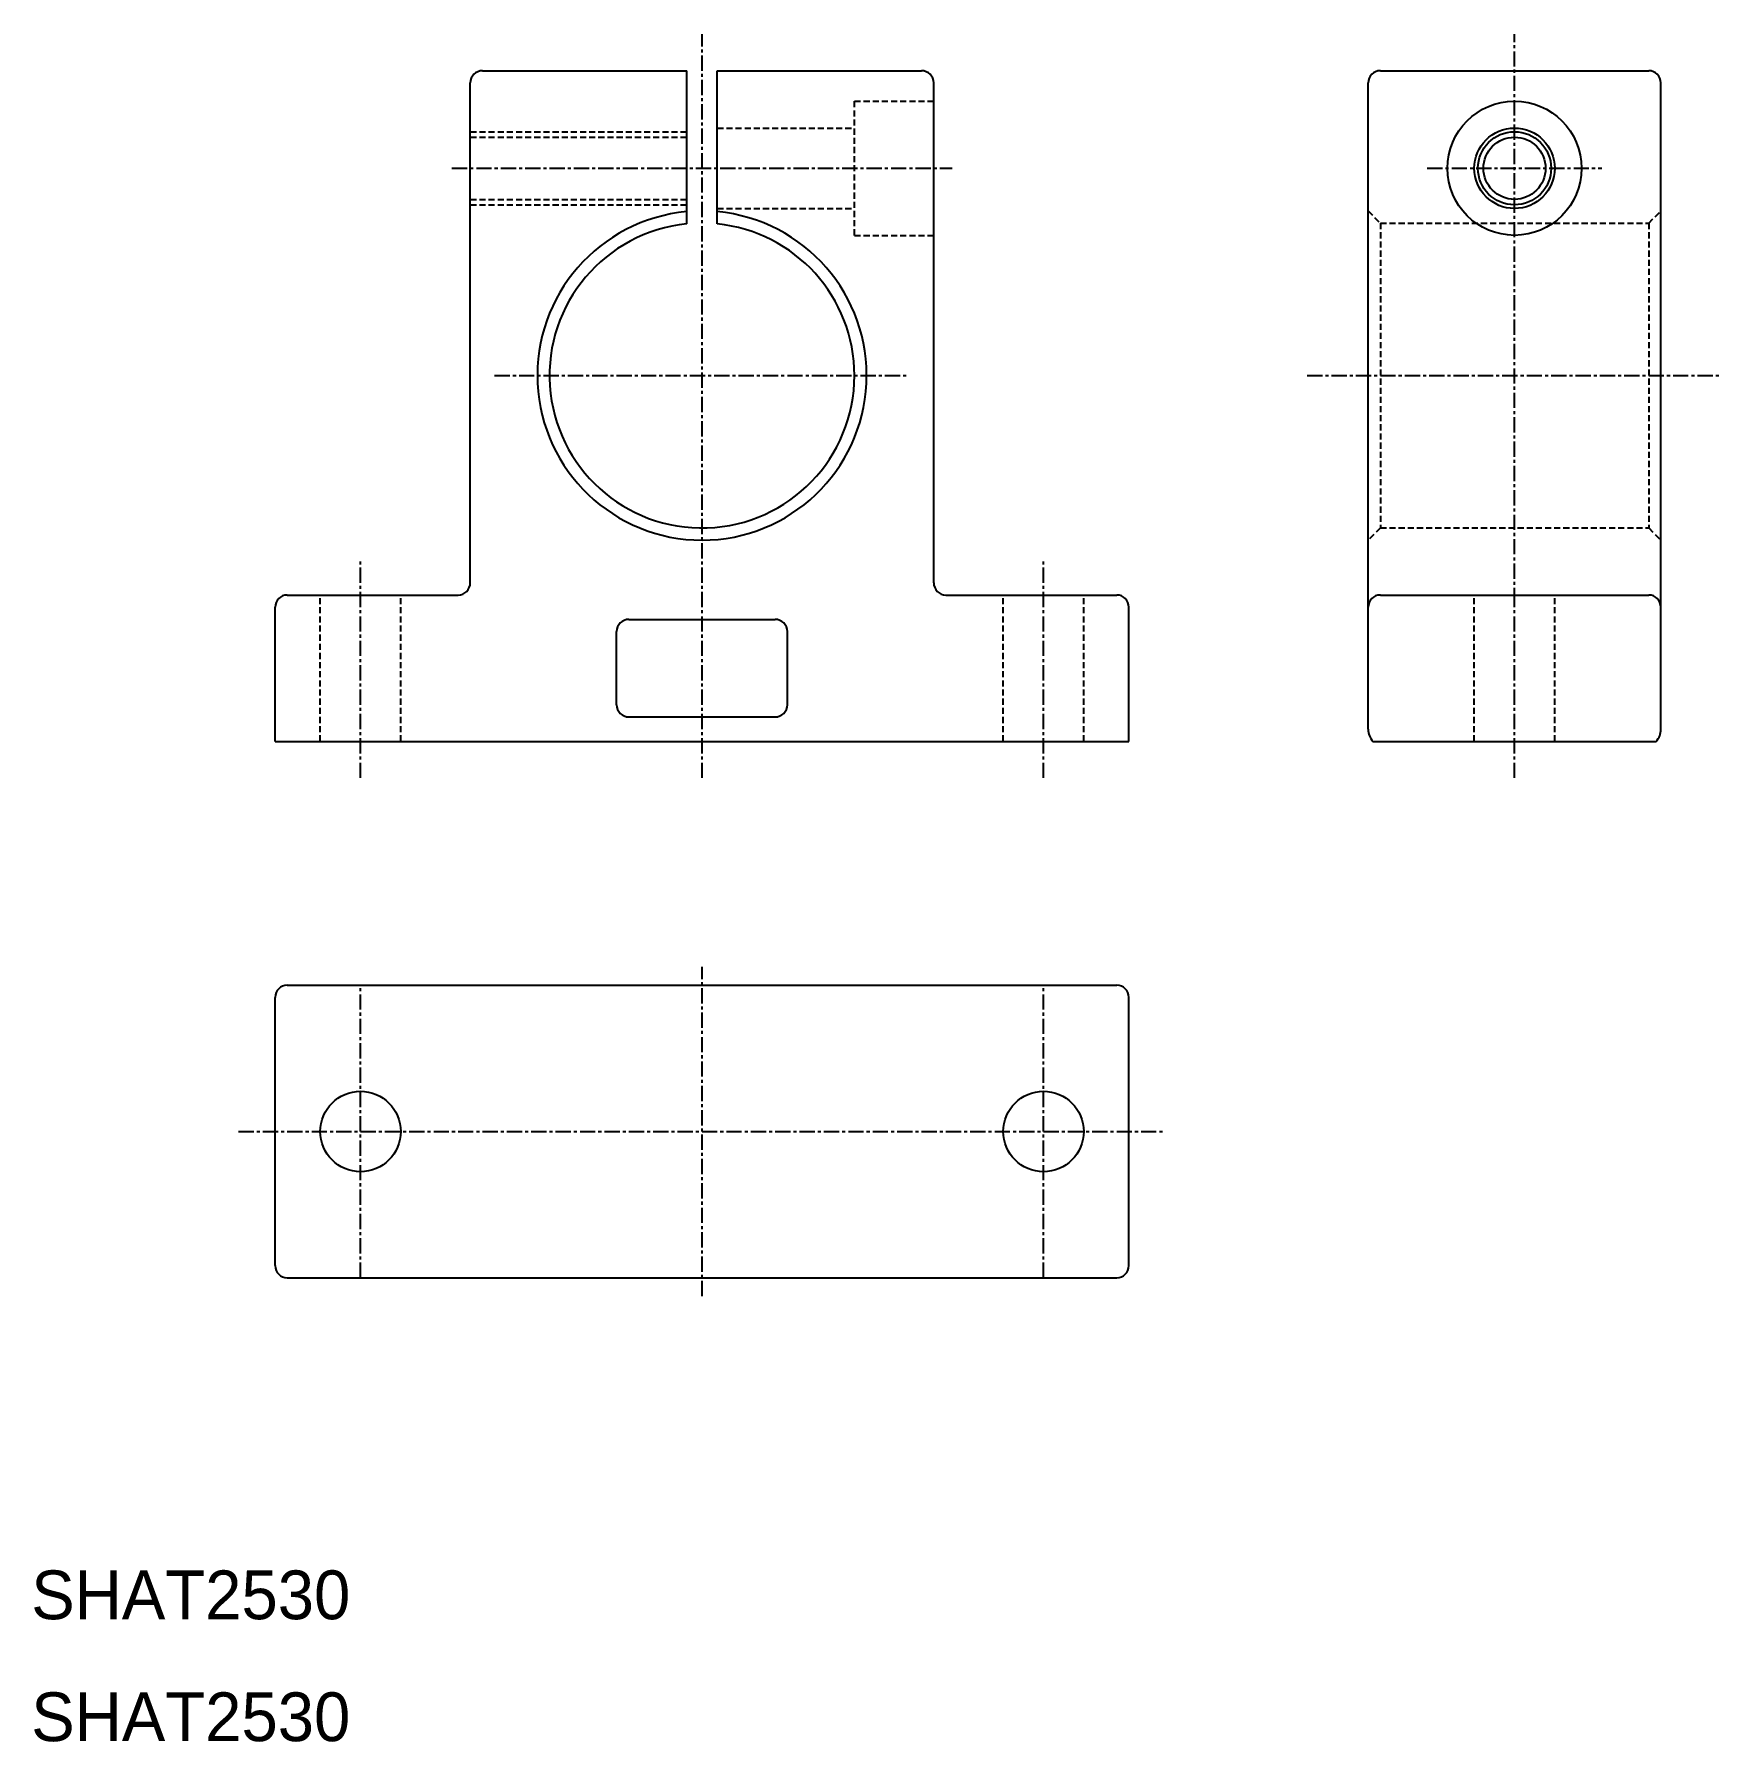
# Model space of a CAD drawing. Extents: x 10 to 149, y 10 to 150.
import ezdxf

# ---------------------------------------------------------------- set-up
doc = ezdxf.new("R2010")
doc.units = 0
doc.linetypes.add('CENTER', pattern=[2, 1.25, -0.25, 0.25, -0.25])
doc.linetypes.add('DASHED', pattern=[0.75, 0.5, -0.25])
doc.layers.get('0').update_dxf_attribs({"linetype": 'CONTINUOUS'})
doc.layers.add('CENTER', color=1, linetype='CENTER')

msp = doc.modelspace()

# ---------------------------------------------------------------- linework, layer by layer
at = {"color": 7, "linetype": 'CONTINUOUS'}
for p, q in [((46, 105), (46, 146)), ((47, 147), (63.75, 147)), ((63.75, 134.44), (63.75, 147)), ((66.25, 147), (83, 147)), ((66.25, 134.44), (66.25, 147)), ((84, 105), (84, 146)), ((119.62, 93), (119.62, 146)), ((120.62, 147), (142.62, 147)), ((143.62, 93), (143.62, 146)), ((31, 104), (45, 104)), ((85, 104), (99, 104)), ((120.62, 104), (142.62, 104)), ((30, 92), (30, 103)), ((100, 92), (100, 103)), ((58, 95), (58, 101)), ((59, 102), (71, 102)), ((72, 95), (72, 101)), ((59, 94), (71, 94)), ((30, 92), (100, 92)), ((120, 92), (143.24, 92)), ((31, 72), (99, 72)), ((30, 49), (30, 71)), ((100, 49), (100, 71)), ((31, 48), (99, 48))]:
    msp.add_line(p, q, dxfattribs=at)
at = {"color": 3, "linetype": 'DASHED'}
for p, q in [((77.5, 133.5), (77.5, 144.5)), ((77.5, 144.5), (84, 144.5)), ((46, 142), (63.75, 142)), ((46, 141.55), (63.75, 141.55)), ((66.25, 142.3), (77.5, 142.3)), ((46, 136.45), (63.75, 136.45)), ((46, 136), (63.75, 136)), ((66.25, 135.7), (77.5, 135.7)), ((119.62, 135.5), (120.62, 134.5)), ((120.62, 134.5), (142.62, 134.5)), ((120.62, 134.5), (120.62, 109.5)), ((142.62, 134.5), (143.62, 135.5)), ((142.62, 134.5), (142.62, 109.5)), ((77.5, 133.5), (84, 133.5)), ((120.62, 109.5), (119.62, 108.5)), ((120.62, 109.5), (142.62, 109.5)), ((142.62, 109.5), (143.62, 108.5)), ((33.7, 92), (33.7, 104)), ((40.3, 92), (40.3, 104)), ((89.7, 92), (89.7, 104)), ((96.3, 92), (96.3, 104)), ((128.32, 92), (128.32, 104)), ((134.92, 92), (134.92, 104))]:
    msp.add_line(p, q, dxfattribs=at)
at = {"color": 7, "linetype": 'CONTINUOUS'}
for centre, radius in [((131.62, 139), 5.5), ((131.62, 139), 3.3), ((131.62, 139), 3), ((37, 60), 3.3), ((93, 60), 3.3)]:
    msp.add_circle(centre, radius, dxfattribs=at)
msp.add_circle((131.62, 139), 2.55)
for centre, radius, start, end in [((47, 146), 1, 90, 180), ((83, 146), 1, 0, 90), ((120.62, 146), 1, 90, 180), ((142.62, 146), 1, 0, 90), ((65, 122), 13.5, 95.3128, 84.6872), ((65, 122), 12.5, 95.7392, 0), ((65, 122), 12.5, 0, 84.2608), ((31, 103), 1, 90, 180), ((45, 105), 1, 270, 0), ((85, 105), 1, 180, 270), ((99, 103), 1, 0, 90), ((120.62, 103), 1, 90, 180), ((142.62, 103), 1, 0, 90), ((59, 101), 1, 90, 180), ((71, 101), 1, 0, 90), ((59, 95), 1, 180, 270), ((71, 95), 1, 270, 0), ((121.12, 93), 1.5, 180, 221.8103), ((142.12, 93), 1.5, 318.1897, 0), ((31, 71), 1, 90, 180), ((99, 71), 1, 0, 90), ((31, 49), 1, 180, 270), ((99, 49), 1, 270, 0)]:
    msp.add_arc(centre, radius, start, end, dxfattribs=at)
at = {"layer": 'CENTER', "linetype": 'CENTER'}
for p, q in [((65, 89), (65, 150)), ((131.62, 103.34), (131.62, 150)), ((44.5, 139), (85.5, 139)), ((124.47, 139), (138.77, 139)), ((48, 122), (82, 122)), ((114.62, 122), (148.62, 122)), ((37, 89), (37, 107)), ((93, 89), (93, 107)), ((131.62, 89), (131.62, 104)), ((65, 46.5), (65, 73.5)), ((37, 48), (37, 72)), ((93, 48), (93, 72)), ((27, 60), (103, 60))]:
    msp.add_line(p, q, dxfattribs=at)

# ---------------------------------------------------------------- texts
for p in [(10, 20), (10, 10)]:
    msp.add_text('SHAT2530', height=4).set_placement(p)

doc.saveas('drawing.dxf')
